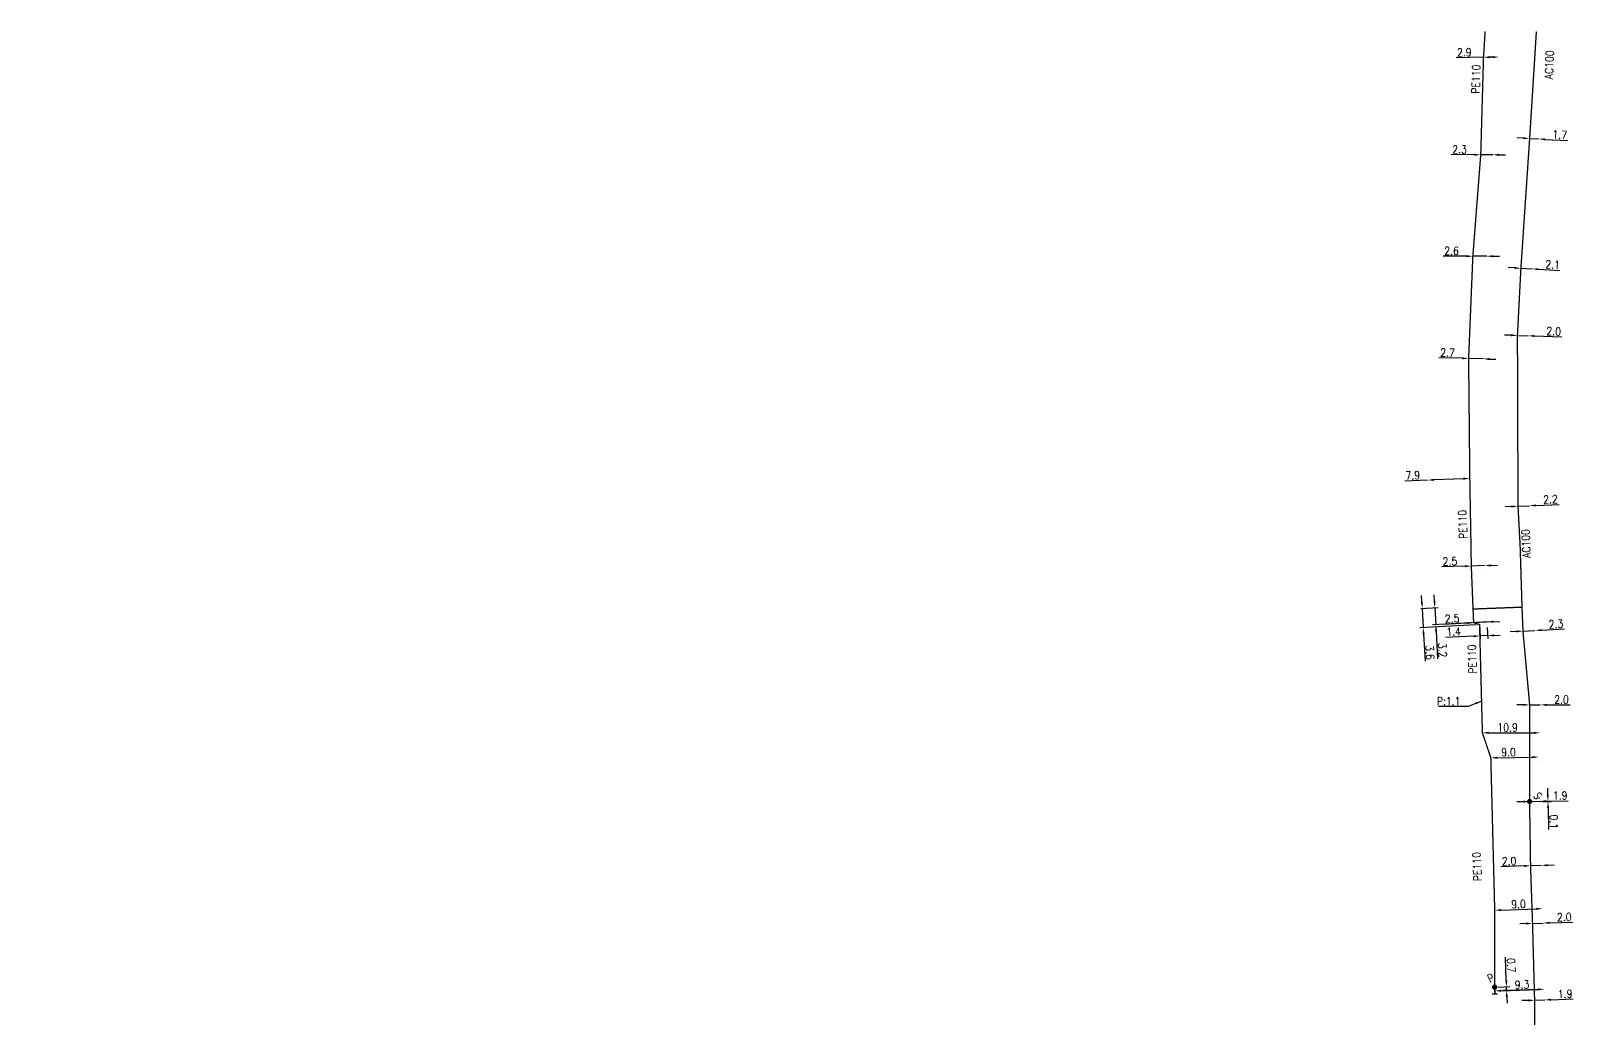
# Model space of a CAD drawing. Header units: millimetres. Extents: x 100882 to 102000, y 121995 to 123000.
# Drawn here: x 101127.1 to 101416.3, y 122814.9 to 123000.1 of the extents above; entities that cross this region are included whole.
import ezdxf
from ezdxf.enums import TextEntityAlignment as Align

# ---------------------------------------------------------------- set-up
doc = ezdxf.new("R2010")
doc.units = ezdxf.units.MM
doc.header["$PDMODE"] = 34
doc.linetypes.add('L_25_AP', pattern=[2000, 1000, 1000])
doc.linetypes.add('L_25_PE', pattern=[2000, 1000, 1000])
doc.layers.get('0').update_dxf_attribs({"linetype": 'CONTINUOUS'})
doc.layers.get('DEFPOINTS').update_dxf_attribs({"linetype": 'CONTINUOUS'})
for name, color, linetype in [('L_150', 1, 'CONTINUOUS'), ('L_300', 7, 'CONTINUOUS'), ('L_340', 7, 'CONTINUOUS')]:
    doc.layers.add(name, color=color, linetype=linetype)
doc.styles.add('G_ROMANS', font='ROMANS.SHX', dxfattribs={"width": 0.75})
doc.styles.get("Standard").update_dxf_attribs({"font": 'romans.shx', "width": 0.85})
doc.dimstyles.get("Standard").update_dxf_attribs({"dimtxt": 1.5, "dimasz": 1.2, "dimexe": 0.625, "dimexo": 0.625, "dimgap": 0.25, "dimtad": 1, "dimdec": 1, "dimzin": 0, "dimdsep": 46, "dimtxsty": 'Standard', "dimcen": -0.5, "dimadec": 0, "dimazin": 0, "dimtfac": 1, "dimtdec": 1, "dimtmove": 0, "dimatfit": 3, "dimfxl": 0, "dimtolj": 1, "dimtzin": 0, "dimarcsym": 0})

# ---------------------------------------------------------------- blocks, each defined once
blk = doc.blocks.new('*D346')
at = {"layer": 'DEFPOINTS', "color": 0, "linetype": 'Continuous', "transparency": 16777216}
for p in [(101406.88, 122887.52), (101409.13, 122887.64), (101409.13, 122887.64)]:
    blk.add_point(p, dxfattribs=at)
at = {"layer": 'L_150', "color": 0, "linetype": 'Continuous', "lineweight": -2, "transparency": 16777216}
for p, q in [((101405.68, 122887.46), (101404.48, 122887.4)), ((101406.88, 122887.52), (101409.13, 122887.64)), ((101410.33, 122887.7), (101414.69, 122887.92))]:
    blk.add_line(p, q, dxfattribs=at)
at = {"layer": 'L_150', "color": 0, "linetype": 'Continuous', "transparency": 16777216}
for points in [[(101405.67, 122887.66), (101405.69, 122887.26), (101406.88, 122887.52)], [(101410.32, 122887.9), (101410.34, 122887.5), (101409.13, 122887.64)]]:
    blk.add_solid(points, dxfattribs=at)
at = {"layer": 'L_150', "color": 0, "linetype": 'Continuous', "transparency": 16777216, "insert": (101413.06, 122888.84), "char_height": 1.5, "attachment_point": 5, "rotation": 2.893}
blk.add_mtext('\\A1;2.3', dxfattribs=at)
blk = doc.blocks.new('L_300_11')
at = {"color": 0, "linetype": 'Continuous', "const_width": 0.497, "flags": 128}
blk.add_lwpolyline([(-0.25, 0, 1), (0.25, 0, 1)], format="xyb", close=True, dxfattribs=at)
at = {"color": 0, "linetype": 'Continuous', "style": 'G_ROMANS', "width": 0.75}
blk.add_text('S', height=1.5, dxfattribs=at).set_placement((0, 1.85), align=Align.MIDDLE)
at = {"color": 0, "linetype": 'Continuous', "width": 0.75, "flags": 3}
for tag, p in [('DEF_LEG', (0, -5)), ('DEF_COUP', (0, -7.5)), ('DEF_TYPE', (0, -10))]:
    blk.add_attdef(tag, text='', height=1.2, dxfattribs=at).set_placement(p, align=Align.MIDDLE)
blk = doc.blocks.new('*D347')
at = {"layer": 'DEFPOINTS', "color": 0, "linetype": 'Continuous', "transparency": 16777216}
for p in [(101405.95, 122910.95), (101408.09, 122911.05), (101408.09, 122911.05)]:
    blk.add_point(p, dxfattribs=at)
at = {"layer": 'L_150', "color": 0, "linetype": 'Continuous', "lineweight": -2, "transparency": 16777216}
for p, q in [((101404.75, 122910.89), (101403.55, 122910.83)), ((101405.95, 122910.95), (101408.09, 122911.05)), ((101409.29, 122911.1), (101413.66, 122911.3))]:
    blk.add_line(p, q, dxfattribs=at)
at = {"layer": 'L_150', "color": 0, "linetype": 'Continuous', "transparency": 16777216}
for points in [[(101404.74, 122911.09), (101404.76, 122910.69), (101405.95, 122910.95)], [(101409.28, 122911.3), (101409.3, 122910.9), (101408.09, 122911.05)]]:
    blk.add_solid(points, dxfattribs=at)
at = {"layer": 'L_150', "color": 0, "linetype": 'Continuous', "transparency": 16777216, "insert": (101412.03, 122912.23), "char_height": 1.5, "attachment_point": 5, "rotation": 2.6599}
blk.add_mtext('\\A1;2.2', dxfattribs=at)
blk = doc.blocks.new('*D348')
at = {"layer": 'DEFPOINTS', "color": 0, "linetype": 'Continuous', "transparency": 16777216}
for p in [(101405.84, 122942.98), (101407.84, 122942.92), (101407.84, 122942.92)]:
    blk.add_point(p, dxfattribs=at)
at = {"layer": 'L_150', "color": 0, "linetype": 'Continuous', "lineweight": -2, "transparency": 16777216}
for p, q in [((101404.64, 122943.02), (101403.44, 122943.06)), ((101405.84, 122942.98), (101407.84, 122942.92)), ((101405.86, 122943.61), (101405.86, 122943.61)), ((101407.86, 122943.54), (101407.86, 122943.54)), ((101409.04, 122942.88), (101414.19, 122942.71))]:
    blk.add_line(p, q, dxfattribs=at)
at = {"layer": 'L_150', "color": 0, "linetype": 'Continuous', "transparency": 16777216}
for points in [[(101404.64, 122943.22), (101404.63, 122942.82), (101405.84, 122942.98)], [(101409.04, 122943.08), (101409.03, 122942.68), (101407.84, 122942.92)]]:
    blk.add_solid(points, dxfattribs=at)
at = {"layer": 'L_150', "color": 0, "linetype": 'Continuous', "transparency": 16777216, "insert": (101412.64, 122943.76), "char_height": 1.5, "attachment_point": 5, "rotation": 358.1261}
blk.add_mtext('\\A1;2.0', dxfattribs=at)
blk = doc.blocks.new('*D349')
at = {"layer": 'DEFPOINTS', "color": 0, "linetype": 'Continuous', "transparency": 16777216}
for p in [(101406.49, 122955.58), (101408.58, 122955.47), (101408.58, 122955.47)]:
    blk.add_point(p, dxfattribs=at)
at = {"layer": 'L_150', "color": 0, "linetype": 'Continuous', "lineweight": -2, "transparency": 16777216}
for p, q in [((101405.29, 122955.65), (101404.09, 122955.71)), ((101406.49, 122955.58), (101408.58, 122955.47)), ((101409.78, 122955.4), (101413.78, 122955.18))]:
    blk.add_line(p, q, dxfattribs=at)
at = {"layer": 'L_150', "color": 0, "linetype": 'Continuous', "transparency": 16777216}
for points in [[(101405.3, 122955.85), (101405.28, 122955.45), (101406.49, 122955.58)], [(101409.79, 122955.6), (101409.77, 122955.2), (101408.58, 122955.47)]]:
    blk.add_solid(points, dxfattribs=at)
at = {"layer": 'L_150', "color": 0, "linetype": 'Continuous', "transparency": 16777216, "insert": (101412.44, 122956.26), "char_height": 1.5, "attachment_point": 5, "rotation": 356.8715}
blk.add_mtext('\\A1;2.1', dxfattribs=at)
blk = doc.blocks.new('*D350')
at = {"layer": 'DEFPOINTS', "color": 0, "linetype": 'Continuous', "transparency": 16777216}
for p in [(101408.13, 122979.93), (101409.83, 122979.84), (101409.83, 122979.84)]:
    blk.add_point(p, dxfattribs=at)
at = {"layer": 'L_150', "color": 0, "linetype": 'Continuous', "lineweight": -2, "transparency": 16777216}
for p, q in [((101406.93, 122979.99), (101405.73, 122980.05)), ((101408.1, 122979.3), (101408.1, 122979.3)), ((101408.13, 122979.93), (101409.83, 122979.84)), ((101409.79, 122979.21), (101409.79, 122979.21)), ((101411.02, 122979.77), (101415.21, 122979.56))]:
    blk.add_line(p, q, dxfattribs=at)
at = {"layer": 'L_150', "color": 0, "linetype": 'Continuous', "transparency": 16777216}
for points in [[(101406.94, 122980.19), (101406.92, 122979.79), (101408.13, 122979.93)], [(101411.03, 122979.97), (101411.01, 122979.57), (101409.83, 122979.84)]]:
    blk.add_solid(points, dxfattribs=at)
at = {"layer": 'L_150', "color": 0, "linetype": 'Continuous', "transparency": 16777216, "insert": (101413.77, 122980.63), "char_height": 1.5, "attachment_point": 5, "rotation": 357.0178}
blk.add_mtext('\\A1;1.7', dxfattribs=at)
blk = doc.blocks.new('*D351')
at = {"layer": 'DEFPOINTS', "color": 0, "linetype": 'Continuous', "transparency": 16777216}
for p in [(101397.19, 122899.72), (101397.19, 122899.72), (101399.69, 122899.8)]:
    blk.add_point(p, dxfattribs=at)
at = {"layer": 'L_150', "color": 0, "linetype": 'Continuous', "lineweight": -2, "transparency": 16777216}
for p, q in [((101395.99, 122899.69), (101391.62, 122899.55)), ((101399.69, 122899.8), (101397.19, 122899.72)), ((101397.21, 122899.1), (101397.21, 122899.1)), ((101399.71, 122899.18), (101399.71, 122899.18)), ((101400.89, 122899.84), (101402.09, 122899.88))]:
    blk.add_line(p, q, dxfattribs=at)
at = {"layer": 'L_150', "color": 0, "linetype": 'Continuous', "transparency": 16777216}
for points in [[(101395.99, 122899.89), (101396, 122899.49), (101397.19, 122899.72)], [(101400.89, 122900.04), (101400.9, 122899.64), (101399.69, 122899.8)]]:
    blk.add_solid(points, dxfattribs=at)
at = {"layer": 'L_150', "color": 0, "linetype": 'Continuous', "transparency": 16777216, "insert": (101393.18, 122900.6), "char_height": 1.5, "attachment_point": 5, "rotation": 1.7882}
blk.add_mtext('\\A1;2.5', dxfattribs=at)
blk = doc.blocks.new('*D375')
at = {"layer": 'DEFPOINTS', "color": 0, "linetype": 'Continuous', "transparency": 16777216}
for p in [(101408.67, 122832.69), (101410.67, 122832.76), (101410.67, 122832.76)]:
    blk.add_point(p, dxfattribs=at)
at = {"layer": 'L_150', "color": 0, "linetype": 'Continuous', "lineweight": -2, "transparency": 16777216}
for p, q in [((101407.47, 122832.65), (101406.27, 122832.61)), ((101408.67, 122832.69), (101410.67, 122832.76)), ((101408.69, 122832.07), (101408.69, 122832.07)), ((101410.69, 122832.14), (101410.69, 122832.14)), ((101411.87, 122832.8), (101416.24, 122832.95))]:
    blk.add_line(p, q, dxfattribs=at)
at = {"layer": 'L_150', "color": 0, "linetype": 'Continuous', "transparency": 16777216}
for points in [[(101407.46, 122832.85), (101407.48, 122832.45), (101408.67, 122832.69)], [(101411.86, 122833), (101411.87, 122832.6), (101410.67, 122832.76)]]:
    blk.add_solid(points, dxfattribs=at)
at = {"layer": 'L_150', "color": 0, "linetype": 'Continuous', "transparency": 16777216, "insert": (101414.62, 122833.9), "char_height": 1.5, "attachment_point": 5, "rotation": 1.9465}
blk.add_mtext('\\A1;2.0', dxfattribs=at)
blk = doc.blocks.new('*D487')
at = {"layer": 'DEFPOINTS', "color": 0, "linetype": 'Continuous', "transparency": 16777216}
for p in [(101409.06, 122818.28), (101410.96, 122818.34), (101410.96, 122818.34)]:
    blk.add_point(p, dxfattribs=at)
at = {"layer": 'L_150', "color": 0, "linetype": 'Continuous', "lineweight": -2, "transparency": 16777216}
for p, q in [((101407.86, 122818.24), (101406.66, 122818.2)), ((101409.06, 122818.28), (101410.96, 122818.34)), ((101412.16, 122818.38), (101416.29, 122818.52))]:
    blk.add_line(p, q, dxfattribs=at)
at = {"layer": 'L_150', "color": 0, "linetype": 'Continuous', "transparency": 16777216}
for points in [[(101407.86, 122818.44), (101407.87, 122818.04), (101409.06, 122818.28)], [(101412.15, 122818.58), (101412.17, 122818.18), (101410.96, 122818.34)]]:
    blk.add_solid(points, dxfattribs=at)
at = {"layer": 'L_150', "color": 0, "linetype": 'Continuous', "transparency": 16777216, "insert": (101414.79, 122819.47), "char_height": 1.5, "attachment_point": 5, "rotation": 1.8912}
blk.add_mtext('\\A1;1.9', dxfattribs=at)
blk = doc.blocks.new('*D488')
at = {"layer": 'DEFPOINTS', "color": 0, "linetype": 'Continuous', "transparency": 16777216}
for p in [(101408.3, 122843.5), (101410.3, 122843.56), (101410.3, 122843.56)]:
    blk.add_point(p, dxfattribs=at)
at = {"layer": 'L_150', "color": 0, "linetype": 'Continuous', "lineweight": -2, "transparency": 16777216}
for p, q in [((101407.1, 122843.46), (101402.73, 122843.31)), ((101410.3, 122843.56), (101408.3, 122843.5)), ((101411.5, 122843.6), (101412.7, 122843.65)), ((101408.32, 122842.87), (101408.32, 122842.87)), ((101410.32, 122842.94), (101410.32, 122842.94))]:
    blk.add_line(p, q, dxfattribs=at)
at = {"layer": 'L_150', "color": 0, "linetype": 'Continuous', "transparency": 16777216}
for points in [[(101407.1, 122843.66), (101407.11, 122843.26), (101408.3, 122843.5)], [(101411.49, 122843.8), (101411.51, 122843.4), (101410.3, 122843.56)]]:
    blk.add_solid(points, dxfattribs=at)
at = {"layer": 'L_150', "color": 0, "linetype": 'Continuous', "transparency": 16777216, "insert": (101404.28, 122844.36), "char_height": 1.5, "attachment_point": 5, "rotation": 1.9465}
blk.add_mtext('\\A1;2.0', dxfattribs=at)
blk = doc.blocks.new('*D489')
at = {"layer": 'DEFPOINTS', "color": 0, "linetype": 'Continuous', "transparency": 16777216}
for p in [(101408.13, 122873.68), (101408.13, 122873.68), (101410.13, 122873.68)]:
    blk.add_point(p, dxfattribs=at)
at = {"layer": 'L_150', "color": 0, "linetype": 'Continuous', "lineweight": -2, "transparency": 16777216}
for p, q in [((101406.93, 122873.69), (101405.73, 122873.69)), ((101408.13, 122873.68), (101410.13, 122873.68)), ((101411.33, 122873.68), (101415.7, 122873.67))]:
    blk.add_line(p, q, dxfattribs=at)
at = {"layer": 'L_150', "color": 0, "linetype": 'Continuous', "transparency": 16777216}
for points in [[(101406.93, 122873.89), (101406.92, 122873.49), (101408.13, 122873.68)], [(101411.33, 122873.88), (101411.32, 122873.48), (101410.13, 122873.68)]]:
    blk.add_solid(points, dxfattribs=at)
at = {"layer": 'L_150', "color": 0, "linetype": 'Continuous', "transparency": 16777216, "insert": (101414.11, 122874.67), "char_height": 1.5, "attachment_point": 5, "rotation": 359.8875}
blk.add_mtext('\\A1;2.0', dxfattribs=at)
blk = doc.blocks.new('*D510')
at = {"layer": 'DEFPOINTS', "color": 0, "linetype": 'Continuous', "transparency": 16777216}
for p in [(101389.01, 122915.84), (101389.01, 122915.84), (101396.91, 122916.16)]:
    blk.add_point(p, dxfattribs=at)
at = {"layer": 'L_150', "color": 0, "linetype": 'Continuous', "lineweight": -2, "transparency": 16777216}
for p, q in [((101389.01, 122915.84), (101384.71, 122915.66)), ((101388.99, 122916.47), (101388.99, 122916.47)), ((101395.71, 122916.11), (101390.21, 122915.89)), ((101396.88, 122916.79), (101396.88, 122916.79))]:
    blk.add_line(p, q, dxfattribs=at)
at = {"layer": 'L_150', "color": 0, "linetype": 'Continuous', "transparency": 16777216}
for points in [[(101390.21, 122916.09), (101390.22, 122915.69), (101389.01, 122915.84)], [(101395.7, 122916.31), (101395.72, 122915.91), (101396.91, 122916.16)]]:
    blk.add_solid(points, dxfattribs=at)
at = {"layer": 'L_150', "color": 0, "linetype": 'Continuous', "transparency": 16777216, "insert": (101386.22, 122916.73), "char_height": 1.5, "attachment_point": 5, "rotation": 2.3425}
blk.add_mtext('\\A1;7.9', dxfattribs=at)
blk = doc.blocks.new('*D511')
at = {"layer": 'DEFPOINTS', "color": 0, "linetype": 'Continuous', "transparency": 16777216}
for p in [(101396.69, 122938.66), (101399.39, 122938.59), (101399.39, 122938.59)]:
    blk.add_point(p, dxfattribs=at)
at = {"layer": 'L_150', "color": 0, "linetype": 'Continuous', "lineweight": -2, "transparency": 16777216}
for p, q in [((101395.49, 122938.69), (101391.12, 122938.8)), ((101399.39, 122938.59), (101396.69, 122938.66)), ((101400.59, 122938.56), (101401.79, 122938.53))]:
    blk.add_line(p, q, dxfattribs=at)
at = {"layer": 'L_150', "color": 0, "linetype": 'Continuous', "transparency": 16777216}
for points in [[(101395.5, 122938.89), (101395.49, 122938.49), (101396.69, 122938.66)], [(101400.6, 122938.76), (101400.59, 122938.36), (101399.39, 122938.59)]]:
    blk.add_solid(points, dxfattribs=at)
at = {"layer": 'L_150', "color": 0, "linetype": 'Continuous', "transparency": 16777216, "insert": (101392.73, 122939.76), "char_height": 1.5, "attachment_point": 5, "rotation": 358.5397}
blk.add_mtext('\\A1;2.7', dxfattribs=at)
blk = doc.blocks.new('*D512')
at = {"layer": 'DEFPOINTS', "color": 0, "linetype": 'Continuous', "transparency": 16777216}
for p in [(101397.48, 122957.85), (101397.48, 122957.85), (101400.08, 122957.84)]:
    blk.add_point(p, dxfattribs=at)
at = {"layer": 'L_150', "color": 0, "linetype": 'Continuous', "lineweight": -2, "transparency": 16777216}
for p, q in [((101396.28, 122957.85), (101391.91, 122957.86)), ((101400.08, 122957.84), (101397.48, 122957.85)), ((101401.28, 122957.84), (101402.48, 122957.83))]:
    blk.add_line(p, q, dxfattribs=at)
at = {"layer": 'L_150', "color": 0, "linetype": 'Continuous', "transparency": 16777216}
for points in [[(101396.28, 122958.05), (101396.28, 122957.65), (101397.48, 122957.85)], [(101401.28, 122958.04), (101401.28, 122957.64), (101400.08, 122957.84)]]:
    blk.add_solid(points, dxfattribs=at)
at = {"layer": 'L_150', "color": 0, "linetype": 'Continuous', "transparency": 16777216, "insert": (101393.49, 122958.86), "char_height": 1.5, "attachment_point": 5, "rotation": 359.8561}
blk.add_mtext('\\A1;2.6', dxfattribs=at)
blk = doc.blocks.new('*D513')
at = {"layer": 'DEFPOINTS', "color": 0, "linetype": 'Continuous', "transparency": 16777216}
for p in [(101398.96, 122976.87), (101398.96, 122976.87), (101401.21, 122976.86)]:
    blk.add_point(p, dxfattribs=at)
at = {"layer": 'L_150', "color": 0, "linetype": 'Continuous', "lineweight": -2, "transparency": 16777216}
for p, q in [((101397.76, 122976.88), (101393.39, 122976.9)), ((101401.21, 122976.86), (101398.96, 122976.87)), ((101402.41, 122976.86), (101403.61, 122976.85))]:
    blk.add_line(p, q, dxfattribs=at)
at = {"layer": 'L_150', "color": 0, "linetype": 'Continuous', "transparency": 16777216}
for points in [[(101397.76, 122977.08), (101397.76, 122976.68), (101398.96, 122976.87)], [(101402.41, 122977.06), (101402.41, 122976.66), (101401.21, 122976.86)]]:
    blk.add_solid(points, dxfattribs=at)
at = {"layer": 'L_150', "color": 0, "linetype": 'Continuous', "transparency": 16777216, "insert": (101394.98, 122977.89), "char_height": 1.5, "attachment_point": 5, "rotation": 359.7166}
blk.add_mtext('\\A1;2.3', dxfattribs=at)
blk = doc.blocks.new('*D514')
at = {"layer": 'DEFPOINTS', "color": 0, "linetype": 'Continuous', "transparency": 16777216}
for p in [(101399.48, 122995.16), (101399.48, 122995.16), (101402.38, 122995.21)]:
    blk.add_point(p, dxfattribs=at)
at = {"layer": 'L_150', "color": 0, "linetype": 'Continuous', "lineweight": -2, "transparency": 16777216}
for p, q in [((101399.48, 122995.16), (101394.34, 122995.08)), ((101401.18, 122995.19), (101400.68, 122995.18))]:
    blk.add_line(p, q, dxfattribs=at)
at = {"layer": 'L_150', "color": 0, "linetype": 'Continuous', "transparency": 16777216}
for points in [[(101400.68, 122995.38), (101400.68, 122994.98), (101399.48, 122995.16)], [(101401.18, 122995.39), (101401.18, 122994.99), (101402.38, 122995.21)]]:
    blk.add_solid(points, dxfattribs=at)
at = {"layer": 'L_150', "color": 0, "linetype": 'Continuous', "transparency": 16777216, "insert": (101395.88, 122996.1), "char_height": 1.5, "attachment_point": 5, "rotation": 0.9029}
blk.add_mtext('\\A1;2.9', dxfattribs=at)
blk = doc.blocks.new('*D606')
at = {"layer": 'DEFPOINTS', "color": 0, "linetype": 'Continuous', "transparency": 16777216}
for p in [(101408.12, 122855.55), (101410.02, 122855.59), (101410.02, 122855.49)]:
    blk.add_point(p, dxfattribs=at)
at = {"layer": 'L_300', "color": 0, "linetype": 'Continuous', "lineweight": -2, "transparency": 16777216}
for p, q in [((101406.92, 122855.52), (101405.72, 122855.5)), ((101408.12, 122855.55), (101410.02, 122855.59)), ((101410, 122856.12), (101410, 122856.22)), ((101411.22, 122855.62), (101415.34, 122855.71))]:
    blk.add_line(p, q, dxfattribs=at)
at = {"layer": 'L_300', "color": 0, "linetype": 'Continuous', "transparency": 16777216}
for points in [[(101406.91, 122855.72), (101406.92, 122855.32), (101408.12, 122855.55)], [(101411.21, 122855.82), (101411.22, 122855.42), (101410.02, 122855.59)]]:
    blk.add_solid(points, dxfattribs=at)
at = {"layer": 'L_300', "color": 0, "linetype": 'Continuous', "transparency": 16777216, "insert": (101413.86, 122856.68), "char_height": 1.5, "attachment_point": 5, "rotation": 1.2889}
blk.add_mtext('\\A1;1.9', dxfattribs=at)
blk = doc.blocks.new('*D607')
at = {"layer": 'DEFPOINTS', "color": 0, "linetype": 'Continuous', "transparency": 16777216}
for p in [(101408.12, 122855.55), (101410.02, 122855.49), (101411.56, 122855.63)]:
    blk.add_point(p, dxfattribs=at)
at = {"layer": 'L_300', "color": 0, "linetype": 'Continuous', "lineweight": -2, "transparency": 16777216}
for p, q in [((101411.53, 122856.83), (101411.51, 122858.03)), ((101408.74, 122855.56), (101412.18, 122855.64)), ((101410.64, 122855.51), (101412.19, 122855.54)), ((101411.56, 122855.63), (101411.56, 122855.53)), ((101411.59, 122854.33), (101411.68, 122850.32))]:
    blk.add_line(p, q, dxfattribs=at)
at = {"layer": 'L_300', "color": 0, "linetype": 'Continuous', "transparency": 16777216}
for points in [[(101411.73, 122856.83), (101411.33, 122856.82), (101411.56, 122855.63)], [(101411.79, 122854.33), (101411.39, 122854.32), (101411.56, 122855.53)]]:
    blk.add_solid(points, dxfattribs=at)
at = {"layer": 'L_300', "color": 0, "linetype": 'Continuous', "transparency": 16777216, "insert": (101412.65, 122851.75), "char_height": 1.5, "attachment_point": 5, "rotation": 271.2889}
blk.add_mtext('\\A1;0.1', dxfattribs=at)
blk = doc.blocks.new('*D616')
at = {"layer": 'DEFPOINTS', "color": 0, "linetype": 'Continuous', "transparency": 16777216}
for p in [(101399.27, 122868.45), (101410.12, 122868.43), (101410.12, 122868.43)]:
    blk.add_point(p, dxfattribs=at)
at = {"layer": 'L_150', "color": 0, "linetype": 'Continuous', "lineweight": -2, "transparency": 16777216}
blk.add_line((101400.47, 122868.44), (101408.92, 122868.43), dxfattribs=at)
at = {"layer": 'L_150', "color": 0, "linetype": 'Continuous', "transparency": 16777216}
for points in [[(101400.47, 122868.64), (101400.46, 122868.24), (101399.27, 122868.45)], [(101408.92, 122868.63), (101408.91, 122868.23), (101410.12, 122868.43)]]:
    blk.add_solid(points, dxfattribs=at)
at = {"layer": 'L_150', "color": 0, "linetype": 'Continuous', "transparency": 16777216, "insert": (101404, 122869.44), "char_height": 1.5, "attachment_point": 5, "rotation": 359.8875}
blk.add_mtext('\\A1;10.9', dxfattribs=at)
blk = doc.blocks.new('*D617')
at = {"layer": 'DEFPOINTS', "color": 0, "linetype": 'Continuous', "transparency": 16777216}
for p in [(101400.85, 122863.75), (101409.85, 122863.9), (101409.85, 122863.9)]:
    blk.add_point(p, dxfattribs=at)
at = {"layer": 'L_150', "color": 0, "linetype": 'Continuous', "lineweight": -2, "transparency": 16777216}
for p, q in [((101402.05, 122863.77), (101408.65, 122863.88)), ((101400.86, 122863.12), (101400.86, 122863.12)), ((101409.86, 122863.28), (101409.86, 122863.28))]:
    blk.add_line(p, q, dxfattribs=at)
at = {"layer": 'L_150', "color": 0, "linetype": 'Continuous', "transparency": 16777216}
for points in [[(101402.05, 122863.97), (101402.05, 122863.57), (101400.85, 122863.75)], [(101408.65, 122864.08), (101408.65, 122863.68), (101409.85, 122863.9)]]:
    blk.add_solid(points, dxfattribs=at)
at = {"layer": 'L_150', "color": 0, "linetype": 'Continuous', "transparency": 16777216, "insert": (101404.18, 122864.81), "char_height": 1.5, "attachment_point": 5, "rotation": 1.0026}
blk.add_mtext('\\A1;9.0', dxfattribs=at)
blk = doc.blocks.new('*D618')
at = {"layer": 'DEFPOINTS', "color": 0, "linetype": 'Continuous', "transparency": 16777216}
for p in [(101401.58, 122835.16), (101410.58, 122835.46), (101410.58, 122835.46)]:
    blk.add_point(p, dxfattribs=at)
at = {"layer": 'L_150', "color": 0, "linetype": 'Continuous', "lineweight": -2, "transparency": 16777216}
blk.add_line((101402.78, 122835.2), (101409.38, 122835.42), dxfattribs=at)
at = {"layer": 'L_150', "color": 0, "linetype": 'Continuous', "transparency": 16777216}
for points in [[(101402.77, 122835.4), (101402.79, 122835), (101401.58, 122835.16)], [(101409.37, 122835.62), (101409.38, 122835.22), (101410.58, 122835.46)]]:
    blk.add_solid(points, dxfattribs=at)
at = {"layer": 'L_150', "color": 0, "linetype": 'Continuous', "transparency": 16777216, "insert": (101406.04, 122836.31), "char_height": 1.5, "attachment_point": 5, "rotation": 1.9465}
blk.add_mtext('\\A1;9.0', dxfattribs=at)
blk = doc.blocks.new('*D619')
at = {"layer": 'DEFPOINTS', "color": 0, "linetype": 'Continuous', "transparency": 16777216}
for p in [(101401.58, 122820.73), (101403.81, 122820.11), (101410.9, 122820.34)]:
    blk.add_point(p, dxfattribs=at)
at = {"layer": 'L_340', "color": 0, "linetype": 'Continuous', "lineweight": -2, "transparency": 16777216}
for p, q in [((101403.75, 122822.01), (101403.6, 122826.37)), ((101402.2, 122820.75), (101404.41, 122820.83)), ((101410.27, 122820.32), (101403.19, 122820.09)), ((101403.81, 122820.11), (101403.79, 122820.81)), ((101403.85, 122818.91), (101403.89, 122817.71))]:
    blk.add_line(p, q, dxfattribs=at)
at = {"layer": 'L_340', "color": 0, "linetype": 'Continuous', "transparency": 16777216}
for points in [[(101403.95, 122822.01), (101403.55, 122822), (101403.79, 122820.81)], [(101404.05, 122818.91), (101403.65, 122818.9), (101403.81, 122820.11)]]:
    blk.add_solid(points, dxfattribs=at)
at = {"layer": 'L_340', "color": 0, "linetype": 'Continuous', "transparency": 16777216, "insert": (101404.66, 122824.82), "char_height": 1.5, "attachment_point": 5, "rotation": 271.8912}
blk.add_mtext('\\A1;0.7', dxfattribs=at)
blk = doc.blocks.new('*D620')
at = {"layer": 'DEFPOINTS', "color": 0, "linetype": 'Continuous', "transparency": 16777216}
for p in [(101401.58, 122820.73), (101410.89, 122820.34), (101410.89, 122820.34)]:
    blk.add_point(p, dxfattribs=at)
at = {"layer": 'L_340', "color": 0, "linetype": 'Continuous', "lineweight": -2, "transparency": 16777216}
for p, q in [((101401.6, 122820.11), (101401.62, 122819.41)), ((101402.8, 122820.07), (101409.7, 122820.3)), ((101410.92, 122819.72), (101410.92, 122819.72))]:
    blk.add_line(p, q, dxfattribs=at)
at = {"layer": 'L_340', "color": 0, "linetype": 'Continuous', "transparency": 16777216}
for points in [[(101402.79, 122820.27), (101402.81, 122819.87), (101401.6, 122820.03)], [(101409.69, 122820.5), (101409.7, 122820.1), (101410.89, 122820.34)]]:
    blk.add_solid(points, dxfattribs=at)
at = {"layer": 'L_340', "color": 0, "linetype": 'Continuous', "transparency": 16777216, "insert": (101406.7, 122821.2), "char_height": 1.5, "attachment_point": 5, "rotation": 1.8912}
blk.add_mtext('\\A1;9.3', dxfattribs=at)
blk = doc.blocks.new('L_300_12')
at = {"color": 0, "linetype": 'Continuous', "const_width": 0.497, "flags": 128}
blk.add_lwpolyline([(-0.25, 0, 1), (0.25, 0, 1)], format="xyb", close=True, dxfattribs=at)
at = {"color": 0, "linetype": 'Continuous', "style": 'G_ROMANS', "width": 0.75}
blk.add_text('P', height=1.5, dxfattribs=at).set_placement((0, 1.85), align=Align.MIDDLE)
at = {"color": 0, "linetype": 'Continuous', "style": 'G_ROMANS', "width": 0.75, "flags": 3}
for tag, p in [('DEF_LEG', (0, -5)), ('DEF_COUP', (0, -7.5)), ('DEF_TYPE', (0, -10))]:
    blk.add_attdef(tag, text='', height=1.2, dxfattribs=at).set_placement(p, align=Align.MIDDLE)
blk = doc.blocks.new('L_340_07')
at = {"color": 0, "linetype": 'Continuous', "const_width": 0.25, "flags": 128}
blk.add_lwpolyline([(0, 0), (1.25, 0)], dxfattribs=at)
at = {"color": 0, "linetype": 'Continuous', "flags": 128}
blk.add_lwpolyline([(1.25, -0.5), (1.25, 0.5)], dxfattribs=at)
at = {"color": 0, "linetype": 'Continuous', "style": 'G_ROMANS', "width": 0.75, "flags": 3}
for tag, p in [('DEF_LEG', (0.72, -3.47)), ('DEF_COUP', (0.72, -5.97)), ('DEF_TYPE', (0.72, -8.47))]:
    blk.add_attdef(tag, text='', height=1.2, dxfattribs=at).set_placement(p, align=Align.MIDDLE)
blk = doc.blocks.new('*D621')
at = {"layer": 'DEFPOINTS', "color": 0, "linetype": 'Continuous', "transparency": 16777216}
for p in [(101387.1, 122891.73), (101390.36, 122891.91), (101401.11, 122889.27)]:
    blk.add_point(p, dxfattribs=at)
at = {"layer": 'L_150', "color": 0, "linetype": 'Continuous', "lineweight": -2, "transparency": 16777216}
for p, q in [((101390.3, 122893.1), (101390.23, 122894.3)), ((101387.72, 122891.77), (101390.98, 122891.94)), ((101390.36, 122891.91), (101390.53, 122888.71)), ((101400.49, 122889.24), (101389.91, 122888.68)), ((101390.59, 122887.51), (101390.87, 122882.31))]:
    blk.add_line(p, q, dxfattribs=at)
at = {"layer": 'L_150', "color": 0, "linetype": 'Continuous', "transparency": 16777216}
for points in [[(101390.5, 122893.11), (101390.1, 122893.09), (101390.36, 122891.91)], [(101390.79, 122887.52), (101390.39, 122887.5), (101390.53, 122888.71)]]:
    blk.add_solid(points, dxfattribs=at)
at = {"layer": 'L_150', "color": 0, "linetype": 'Continuous', "transparency": 16777216, "insert": (101391.79, 122883.95), "char_height": 1.5, "attachment_point": 5, "rotation": 273.049}
blk.add_mtext('\\A1;3.2', dxfattribs=at)
blk = doc.blocks.new('*D622')
at = {"layer": 'DEFPOINTS', "color": 0, "linetype": 'Continuous', "transparency": 16777216}
for p in [(101387.1, 122891.73), (101387.99, 122891.78), (101398.74, 122888.75)]:
    blk.add_point(p, dxfattribs=at)
at = {"layer": 'L_150', "color": 0, "linetype": 'Continuous', "lineweight": -2, "transparency": 16777216}
for p, q in [((101387.93, 122892.98), (101387.86, 122894.18)), ((101387.72, 122891.77), (101388.62, 122891.81)), ((101387.99, 122891.78), (101388.18, 122888.18)), ((101398.12, 122888.71), (101387.56, 122888.15)), ((101388.25, 122886.99), (101388.52, 122881.86))]:
    blk.add_line(p, q, dxfattribs=at)
at = {"layer": 'L_150', "color": 0, "linetype": 'Continuous', "transparency": 16777216}
for points in [[(101388.13, 122892.99), (101387.73, 122892.97), (101387.99, 122891.78)], [(101388.45, 122887), (101388.05, 122886.98), (101388.18, 122888.18)]]:
    blk.add_solid(points, dxfattribs=at)
at = {"layer": 'L_150', "color": 0, "linetype": 'Continuous', "transparency": 16777216, "insert": (101389.43, 122883.5), "char_height": 1.5, "attachment_point": 5, "rotation": 273.049}
blk.add_mtext('\\A1;3.6', dxfattribs=at)
blk = doc.blocks.new('*D623')
at = {"layer": 'DEFPOINTS', "color": 0, "linetype": 'Continuous', "transparency": 16777216}
for p in [(101397.63, 122889.09), (101400.13, 122889.22), (101400.13, 122889.22)]:
    blk.add_point(p, dxfattribs=at)
at = {"layer": 'L_150', "color": 0, "linetype": 'Continuous', "lineweight": -2, "transparency": 16777216}
for p, q in [((101396.43, 122889.02), (101392.07, 122888.79)), ((101400.13, 122889.22), (101397.63, 122889.09)), ((101397.66, 122888.46), (101397.66, 122888.46)), ((101400.16, 122888.6), (101400.16, 122888.6)), ((101401.32, 122889.29), (101402.52, 122889.35))]:
    blk.add_line(p, q, dxfattribs=at)
at = {"layer": 'L_150', "color": 0, "linetype": 'Continuous', "transparency": 16777216}
for points in [[(101401.31, 122889.49), (101401.34, 122889.09), (101400.13, 122889.22)], [(101396.42, 122889.22), (101396.44, 122888.82), (101397.63, 122889.09)]]:
    blk.add_solid(points, dxfattribs=at)
at = {"layer": 'L_150', "color": 0, "linetype": 'Continuous', "transparency": 16777216, "insert": (101393.6, 122889.88), "char_height": 1.5, "attachment_point": 5, "rotation": 3.049}
blk.add_mtext('\\A1;2.5', dxfattribs=at)
blk = doc.blocks.new('*D624')
at = {"layer": 'DEFPOINTS', "color": 0, "linetype": 'Continuous', "transparency": 16777216}
for p in [(101398.74, 122888.75), (101400.14, 122888.82), (101400.23, 122886.67)]:
    blk.add_point(p, dxfattribs=at)
at = {"layer": 'L_150', "color": 0, "linetype": 'Continuous', "lineweight": -2, "transparency": 16777216}
for p, q in [((101398.77, 122888.12), (101398.86, 122885.99)), ((101400.23, 122886.67), (101398.83, 122886.61)), ((101400.17, 122888.2), (101400.26, 122886.04)), ((101401.43, 122886.72), (101402.63, 122886.77)), ((101397.63, 122886.56), (101392.39, 122886.34))]:
    blk.add_line(p, q, dxfattribs=at)
at = {"layer": 'L_150', "color": 0, "linetype": 'Continuous', "transparency": 16777216}
for points in [[(101397.63, 122886.76), (101397.64, 122886.36), (101398.83, 122886.61)], [(101401.42, 122886.92), (101401.44, 122886.52), (101400.23, 122886.67)]]:
    blk.add_solid(points, dxfattribs=at)
at = {"layer": 'L_150', "color": 0, "linetype": 'Continuous', "transparency": 16777216, "insert": (101393.87, 122887.41), "char_height": 1.5, "attachment_point": 5, "rotation": 2.3693}
blk.add_mtext('\\A1;1.4', dxfattribs=at)

msp = doc.modelspace()

# ---------------------------------------------------------------- linework, layer by layer
at = {"layer": 'L_150', "linetype": 'L_25_AP', "const_width": 0.25, "flags": 128}
msp.add_lwpolyline([(101409.39, 123000), (101408.13, 122979.93), (101406.49, 122955.58), (101405.84, 122942.98), (101405.95, 122910.95), (101406.34, 122903.66), (101406.7, 122892.01), (101406.88, 122887.52), (101406.88, 122887.52), (101408.13, 122873.68), (101408.12, 122855.55), (101408.3, 122843.5), (101408.67, 122832.69), (101409.06, 122818.28), (101409.13, 122810.25), (101408.81, 122797.62), (101408.68, 122786.18), (101407.89, 122762.98), (101407.34, 122747.65), (101407.34, 122747.65), (101407.43, 122733.86), (101407.44, 122732.26), (101406.98, 122726.8), (101406.8, 122715), (101406.63, 122686.58), (101406.47, 122680.36), (101406.42, 122678.28), (101406.4, 122675.3), (101406.35, 122666.9), (101405.84, 122653.1), (101405.13, 122642.44), (101402.73, 122627.63), (101402.73, 122627.63, -0.063627), (101396.84, 122609.07), (101396.47, 122608.23), (101396.05, 122607.32), (101396.05, 122607.32), (101389.31, 122610.41), (101389.31, 122610.41), (101388.7, 122609.02), (101384.98, 122602.11), (101379.43, 122593.49), (101369.74, 122580.28), (101361.01, 122568.48), (101354.56, 122559.06), (101349.45, 122551.01), (101349.45, 122551.01), (101340, 122533.46), (101338.76, 122530.92), (101335.17, 122523.57), (101330.8, 122511.61), (101326.81, 122499.86), (101316.99, 122468.43), (101307.58, 122437.84), (101304.56, 122428.17), (101301.54, 122418.54), (101298.11, 122407.31), (101295, 122397.33, -0.23157), (101290.42, 122391.88), (101290.42, 122391.88), (101269.75, 122382), (101269.75, 122382), (101269.75, 122382), (101269.75, 122382), (101269.75, 122382), (101269.75, 122382), (101269.75, 122382), (101267.7, 122380.96), (101267.7, 122380.96), (101246.05, 122383.1), (101208.38, 122386.97), (101191.73, 122388.57), (101167.3, 122390.93), (101165.07, 122391.18), (101146.73, 122381.73), (101146.73, 122381.73), (101146.73, 122381.73), (101146.73, 122381.73), (101146.73, 122381.73), (101143.46, 122379.99), (101143.46, 122379.99), (101143.46, 122379.99), (101143.46, 122379.99), (101139.24, 122376.42), (101130.98, 122368.96), (101130.98, 122368.96), (101130.98, 122368.96), (101130.98, 122368.96), (101130.98, 122368.96), (101127.34, 122365.59), (101139.18, 122357.83), (101139.18, 122357.83), (101139.18, 122357.83), (101139.18, 122357.83), (101139.18, 122357.83, 0.076081), (101158.48, 122351.46, 0.063102), (101181.83, 122349.11), (101181.83, 122349.11), (101183.87, 122349.13), (101183.89, 122341.38)], format="xyb", dxfattribs=at)
at = {"layer": 'L_150', "linetype": 'L_25_PE', "flags": 128}
msp.add_lwpolyline([(101399.79, 123000, 0.25, 0.25, 0), (101399.48, 122995.16, 0.25, 0.25, 0), (101398.96, 122976.87, 0.25, 0.25, 0), (101397.48, 122957.85, 0.25, 0.25, 0), (101396.69, 122938.66, 0.25, 0.25, 0), (101396.91, 122916.16, 0.25, 0.25, 0), (101397.13, 122903.64, 0.25, 0.25, 0), (101397.19, 122899.72, 0.25, 0.25, 0), (101397.52, 122891.66, 0.25, 0.25, 0), (101397.52, 122891.66, 0.25, 0.25, 0), (101397.63, 122889.09, 0.25, 0.25, 0), (101397.63, 122889.09, 0.25, 0.25, 0), (101398.74, 122888.75, 0.25, 0.25, 0), (101399.27, 122868.45, 0.25, 0.25, 0), (101400.85, 122863.75, 0.25, 0.25, 0), (101401.58, 122835.16, 0.25, 0.25, 0), (101401.58, 122820.73, 0, 0, 0)], format="xyseb", dxfattribs=at)
at = {"layer": 'L_150', "linetype": 'L_25_PE', "const_width": 0.25, "flags": 128}
msp.add_lwpolyline([(101406.7, 122892.01), (101397.52, 122891.66)], dxfattribs=at)

# ---------------------------------------------------------------- block references
at = {"layer": 'L_300'}
for name, p, rotation in [('L_300_11', (101408.12, 122855.55), 305.3655790037761), ('L_300_12', (101401.58, 122820.73), 23.46768926725977)]:
    msp.add_blockref(name, p, dxfattribs=dict(at, rotation=rotation))
at = {"layer": 'L_340', "rotation": 269.9822957126817}
msp.add_blockref('L_340_07', (101401.58, 122820.73), dxfattribs=at)

# ---------------------------------------------------------------- texts
at = {"layer": 'L_150', "linetype": 'Continuous', "width": 0.85}
for s, rotation, p in [('PE110', 88.364, (101398.73, 122988.31)), ('AC100', 87.9064, (101412.46, 122991.02)), ('PE110', 92.3415, (101396.45, 122904.83)), ('AC100', 92.2824, (101408.31, 122901.27)), ('PE110', 92.3415, (101398.22, 122879.58)), ('PE110', 92.3415, (101399.13, 122840.64))]:
    msp.add_text(s, height=1.5, rotation=rotation, dxfattribs=at).set_placement(p)
at = {"layer": 'L_150', "linetype": 'Continuous', "insert": (101395.16, 122873.62), "char_height": 1.5, "attachment_point": 9}
msp.add_mtext('\\A1;P:1.1', dxfattribs=at)

# ---------------------------------------------------------------- dimensions: what is measured, and where the dimension line sits
at = {"layer": 'L_150', "linetype": 'Continuous'}
for base, p1, p2, angle, picture, middle in [((101399.48, 122995.16), (101402.38, 122995.21), (101399.48, 122995.16), 0.9029, '*D514', (101395.9, 122995.1)), ((101409.83, 122979.84), (101408.13, 122979.93), (101409.83, 122979.84), 177.0178, '*D350', (101413.72, 122979.63)), ((101398.96, 122976.87), (101401.21, 122976.86), (101398.96, 122976.87), 359.7166, '*D513', (101394.97, 122976.89)), ((101397.48, 122957.85), (101400.08, 122957.84), (101397.48, 122957.85), 359.8561, '*D512', (101393.49, 122957.86)), ((101408.58, 122955.47), (101406.49, 122955.58), (101408.58, 122955.47), 176.8715, '*D349', (101412.38, 122955.26)), ((101407.84, 122942.92), (101405.84, 122942.98), (101407.84, 122942.92), 178.1261, '*D348', (101412.61, 122942.76)), ((101399.39, 122938.59), (101396.69, 122938.66), (101399.39, 122938.59), 178.5397, '*D511', (101392.71, 122938.76)), ((101389.01, 122915.84), (101396.91, 122916.16), (101389.01, 122915.84), 2.3425, '*D510', (101386.26, 122915.73)), ((101408.09, 122911.05), (101405.95, 122910.95), (101408.09, 122911.05), 182.6599, '*D347', (101412.08, 122911.23)), ((101397.19, 122899.72), (101399.69, 122899.8), (101397.19, 122899.72), 1.7882, '*D351', (101393.21, 122899.6)), ((101409.13, 122887.64), (101406.88, 122887.52), (101409.13, 122887.64), 182.893, '*D346', (101413.11, 122887.84)), ((101408.13, 122873.68), (101410.13, 122873.68), (101408.13, 122873.68), 359.8875, '*D489', (101414.11, 122873.67)), ((101410.3, 122843.56), (101408.3, 122843.5), (101410.3, 122843.56), 181.9465, '*D488', (101404.32, 122843.36)), ((101410.67, 122832.76), (101408.67, 122832.69), (101410.67, 122832.76), 181.9465, '*D375', (101414.65, 122832.9)), ((101410.96, 122818.34), (101409.06, 122818.28), (101410.96, 122818.34), 181.8912, '*D487', (101414.82, 122818.47))]:
    dim = msp.add_linear_dim(base=base, p1=p1, p2=p2, angle=angle, dimstyle='Standard', dxfattribs=at)
    dim.commit()
    dim.dimension.update_dxf_attribs({"geometry": picture, "text_midpoint": middle, "dimtype": 160})
for base, p1, p2, angle, picture, middle in [((101390.36, 122891.91), (101401.11, 122889.27), (101387.1, 122891.73), 273.049, '*D621', (101390.79, 122883.9)), ((101387.99, 122891.78), (101398.74, 122888.75), (101387.1, 122891.73), 273.049, '*D622', (101388.44, 122883.44)), ((101400.13, 122889.22), (101397.63, 122889.09), (101400.13, 122889.22), 183.049, '*D623', (101393.65, 122888.88)), ((101400.23, 122886.67), (101398.74, 122888.75), (101400.14, 122888.82), 182.3693, '*D624', (101393.92, 122886.41)), ((101410.12, 122868.43), (101399.27, 122868.45), (101410.12, 122868.43), 179.8875, '*D616', (101404, 122868.44)), ((101409.85, 122863.9), (101400.85, 122863.75), (101409.85, 122863.9), 181.0026, '*D617', (101404.2, 122863.81)), ((101410.58, 122835.46), (101401.58, 122835.16), (101410.58, 122835.46), 181.9465, '*D618', (101406.08, 122835.31))]:
    dim = msp.add_linear_dim(base=base, p1=p1, p2=p2, angle=angle, dimstyle='Standard', override={"dimatfit": 0}, dxfattribs=at)
    dim.commit()
    dim.dimension.update_dxf_attribs({"geometry": picture, "text_midpoint": middle, "dimtype": 160})
at = {"layer": 'L_300', "linetype": 'Continuous'}
for base, p1, p2, angle, picture, middle in [((101410.02, 122855.59), (101408.12, 122855.55), (101410.02, 122855.49), 181.2889, '*D606', (101413.88, 122855.68)), ((101411.56, 122855.63), (101410.02, 122855.49), (101408.12, 122855.55), 91.2889, '*D607', (101411.65, 122851.72))]:
    dim = msp.add_linear_dim(base=base, p1=p1, p2=p2, angle=angle, dimstyle='Standard', dxfattribs=at)
    dim.commit()
    dim.dimension.update_dxf_attribs({"geometry": picture, "text_midpoint": middle, "dimtype": 160})
at = {"layer": 'L_340', "linetype": 'Continuous'}
for base, angle, picture, middle in [((101403.81, 122820.11), 91.8912, '*D619', (101403.66, 122824.79)), ((101410.89, 122820.34), 181.8912, '*D620', (101406.73, 122820.2))]:
    dim = msp.add_linear_dim(base=base, p1=(101401.58, 122820.73), p2=(101410.89, 122820.34), angle=angle, dimstyle='Standard', override={"dimatfit": 0}, dxfattribs=at)
    dim.commit()
    dim.dimension.update_dxf_attribs({"geometry": picture, "text_midpoint": middle, "dimtype": 160})

# ---------------------------------------------------------------- leaders
at = {"layer": 'L_150', "linetype": 'Continuous', "annotation_type": 0, "has_hookline": 1, "hookline_direction": 1, "text_width": 4.13}
msp.add_leader([(101399.11, 122874.4), (101396.61, 122873.37), (101395.41, 122873.37)], dimstyle='Standard', override={"dimatfit": 0}, dxfattribs=at)

doc.saveas('drawing.dxf')
